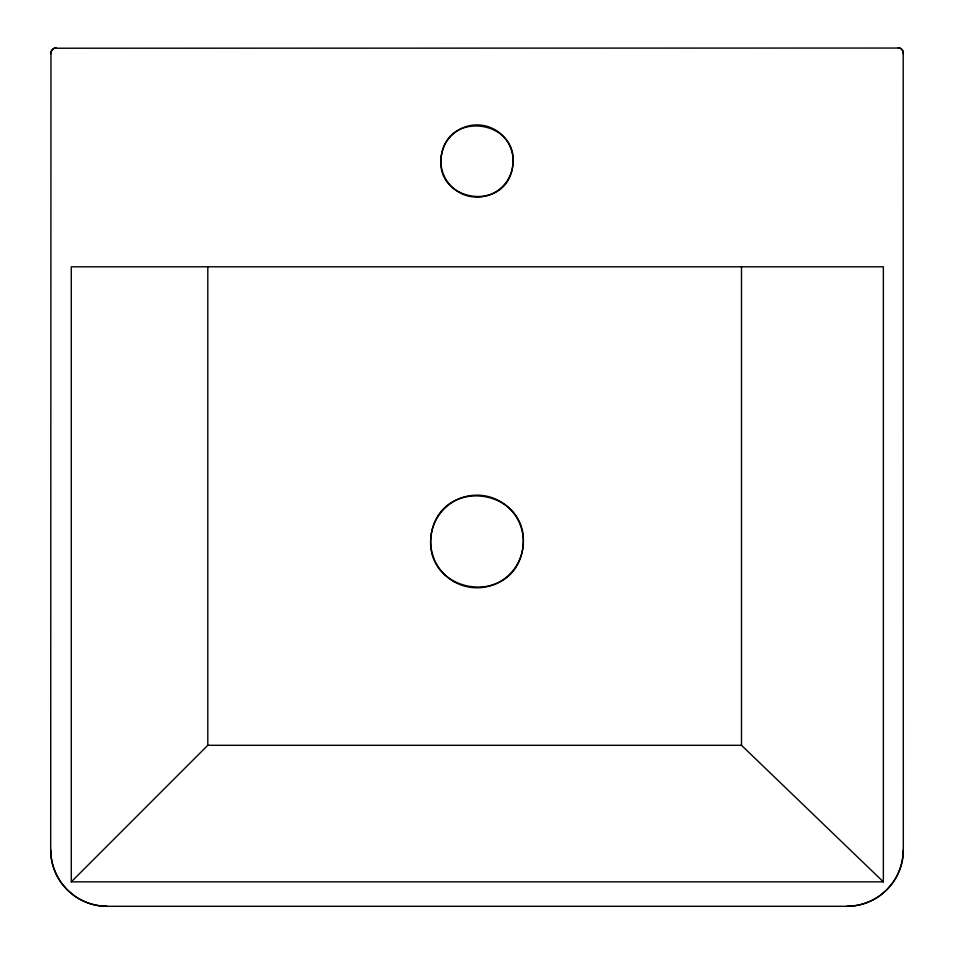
<?xml version="1.0" encoding="UTF-8"?>
<svg xmlns="http://www.w3.org/2000/svg" width="954" height="954" viewBox="0 0 954 954"><rect width="100%" height="100%" fill="white"/><g stroke="black" fill="none" stroke-linecap="round" stroke-linejoin="round"><path stroke-width="1.43" d="M903.307 849.883L902.591 858.707A57.55 57.55 0 0 1 892.515 883.034L886.779 889.772L880.029 895.508A57.55 57.55 0 0 1 855.702 905.584L846.89 906.3L107.11 906.3L98.298 905.584A57.55 57.55 0 0 1 73.971 895.508L67.221 889.772L61.485 883.034A57.55 57.55 0 0 1 51.409 858.707L50.693 849.883L50.967 52.136A6.63 6.63 0 0 1 54.366 48.225L899.741 48.046A5.879 5.879 0 0 1 903.211 52.053L903.307 849.883A56.417 56.417 0 0 1 846.89 906.3M71.288 881.854L71.288 266.798L883.356 266.798L883.356 881.854L71.288 881.854L207.805 745.301L207.805 266.798M207.805 745.301L741.496 745.301L883.356 881.854M741.496 266.798L741.496 745.301M107.11 906.3A56.417 56.417 0 0 1 50.693 849.883M50.693 53.877A6.237 6.237 0 0 1 56.047 47.7M897.952 47.7A5.402 5.402 0 0 1 903.307 53.877M441.416 155.597C433.283 201.795 506.049 213.314 512.584 166.878C520.717 120.681 447.951 109.161 441.416 155.597M431.256 534.228C422.026 594.163 513.002 608.58 522.744 548.717C531.974 488.77 440.998 474.365 431.256 534.228M453.842 581.582A46.317 46.317 0 0 0 523.317 541.467A46.317 46.317 0 0 0 453.842 501.363A46.317 46.317 0 0 0 453.842 581.582M458.946 192.279A36.109 36.109 0 0 0 513.109 161.011A36.109 36.109 0 0 0 458.946 129.744A36.109 36.109 0 0 0 458.946 192.279"/></g></svg>
